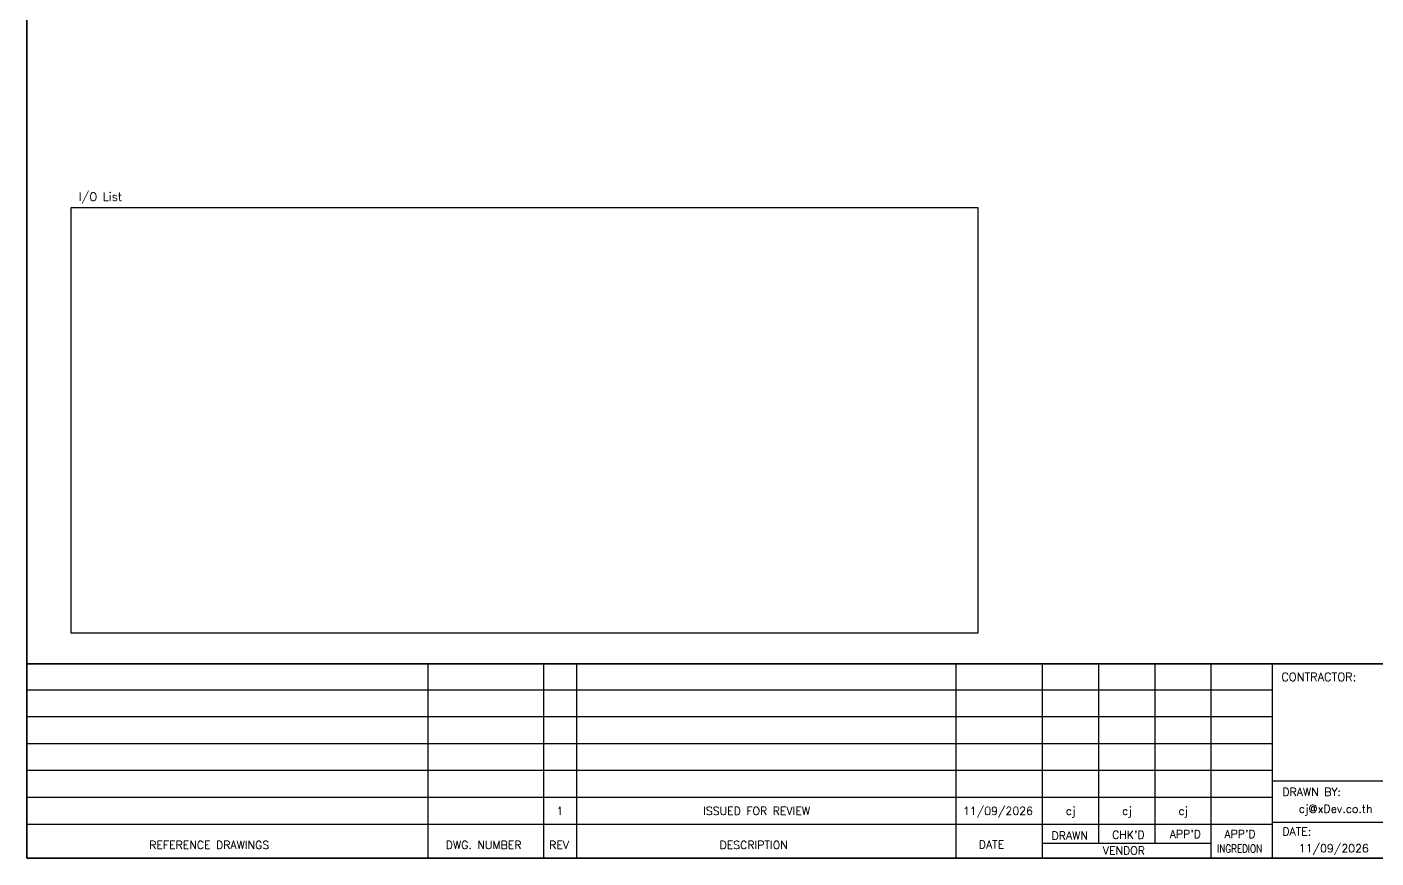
# Model space of a CAD drawing. Header units: millimetres. Extents: x 0 to 54213, y -3004 to 2820.
# Drawn here: x 12580 to 14582, y 0 to 1234 of the extents above; entities that cross this region are included whole.
import ezdxf
from ezdxf.enums import TextEntityAlignment as Align

# ---------------------------------------------------------------- set-up
doc = ezdxf.new("R2010")
doc.units = ezdxf.units.MM
for name, color, linetype in [('GT_1', 9, 'Continuous'), ('HELPPOINT', 7, 'Continuous'), ('MEMBER', 7, 'Continuous')]:
    doc.layers.add(name, color=color, linetype=linetype)
doc.styles.add('ROMANS', font='romans.shx', dxfattribs={"width": 0.85, "height": 25})

msp = doc.modelspace()

# ---------------------------------------------------------------- linework, layer by layer
msp.add_lwpolyline([(12645.6, 965.9), (13991.4, 965.9), (13991.4, 333.8), (12645.6, 333.8)], close=True)
at = {"layer": 'GT_1', "color": 4}
for p, q in [((13175.3, 0), (13175.3, 288.2)), ((13347.2, 0), (13347.2, 288.2)), ((13396.3, 0), (13396.3, 288.2)), ((13959, 0), (13959, 288.2)), ((14087.3, 0), (14087.3, 288.2)), ((14170.9, 21.8), (14170.9, 288.2)), ((14254.4, 21.8), (14254.4, 288.2)), ((14337.7, 0), (14337.7, 288.2)), ((14428.7, 0), (14428.7, 288.2)), ((14428.7, 249.3), (12579.9, 249.3)), ((14428.7, 209.5), (12579.9, 209.5)), ((14428.7, 169.6), (12579.9, 169.6)), ((14428.7, 129.7), (12579.9, 129.7)), ((15215.7, 114.3), (14428.7, 114.3)), ((14428.7, 89.7), (12579.9, 89.7)), ((14428.6, 49.8), (12579.9, 49.8)), ((15215.7, 52.9), (14428.7, 52.9)), ((14337.7, 21.8), (14087.3, 21.8))]:
    msp.add_line(p, q, dxfattribs=at)
at = {"layer": 'HELPPOINT', "color": 4, "lineweight": 35}
for p, q in [((12579.9, 0), (12579.9, 2704.2)), ((12579.9, 0), (12579.9, 2704.2)), ((16473.2, 0), (12579.9, 0)), ((16473.2, 0), (12579.9, 0))]:
    msp.add_line(p, q, dxfattribs=at)
at = {"layer": 'MEMBER', "color": 4, "lineweight": 35}
msp.add_line((12579.9, 288.2), (16473.2, 288.2), dxfattribs=at)
msp.add_line((12579.9, 288.2), (16473.2, 288.2), dxfattribs=at)

# ---------------------------------------------------------------- texts
at = {"layer": 'MEMBER', "color": 4, "ltscale": 0.8, "style": 'ROMANS'}
for s, height, p in [('I/O List', 12.35, (12656.5, 975.6)), ('CONTRACTOR:', 12.35, (14441.8, 262.7)), ('DRAWN BY:', 11.88, (14443.3, 92.1)), ('cj@xDev.co.th', 11.875, (14467.7, 67.2)), ("CHK'D", 11.88, (14190.5, 28.5)), ("APP'D", 11.88, (14276.1, 29.7)), ("APP'D", 11.88, (14357.3, 29.7)), ('DATE:', 11.88, (14443.3, 33.6)), ('REFERENCE DRAWINGS', 11.875, (12761.3, 13.4)), ('DWG. NUMBER', 11.875, (13201.5, 13.4)), ('REV', 11.88, (13355, 13.4)), ('DESCRIPTION', 11.875, (13607.9, 13.4)), ('DATE', 11.88, (13992.7, 14.2)), ('DRAWN', 11.88, (14100.7, 27.3)), ('11/09/2026', 11.88, (14467.7, 8.5)), ('VENDOR', 11.88, (14176.8, 5.1))]:
    msp.add_text(s, height=height, dxfattribs=at).set_placement(p)
for s, height, p in [('1', 11.9, (13370.8, 69.9)), ('ISSUED FOR REVIEW', 11.875, (13662.9, 69.9)), ('11/09/2026', 11.88, (14021.1, 69.9)), ('cj', 11.88, (14129, 69.9)), ('cj', 11.88, (14212.6, 69.9)), ('cj', 11.88, (14296.1, 69.9))]:
    msp.add_text(s, height=height, dxfattribs=at).set_placement(p, align=Align.MIDDLE_CENTER)
at = {"layer": 'MEMBER', "color": 4, "ltscale": 0.8, "style": 'ROMANS', "width": 0.8}
msp.add_text('INGREDION', height=11.88, dxfattribs=at).set_placement((14346.5, 8))

doc.saveas('drawing.dxf')
